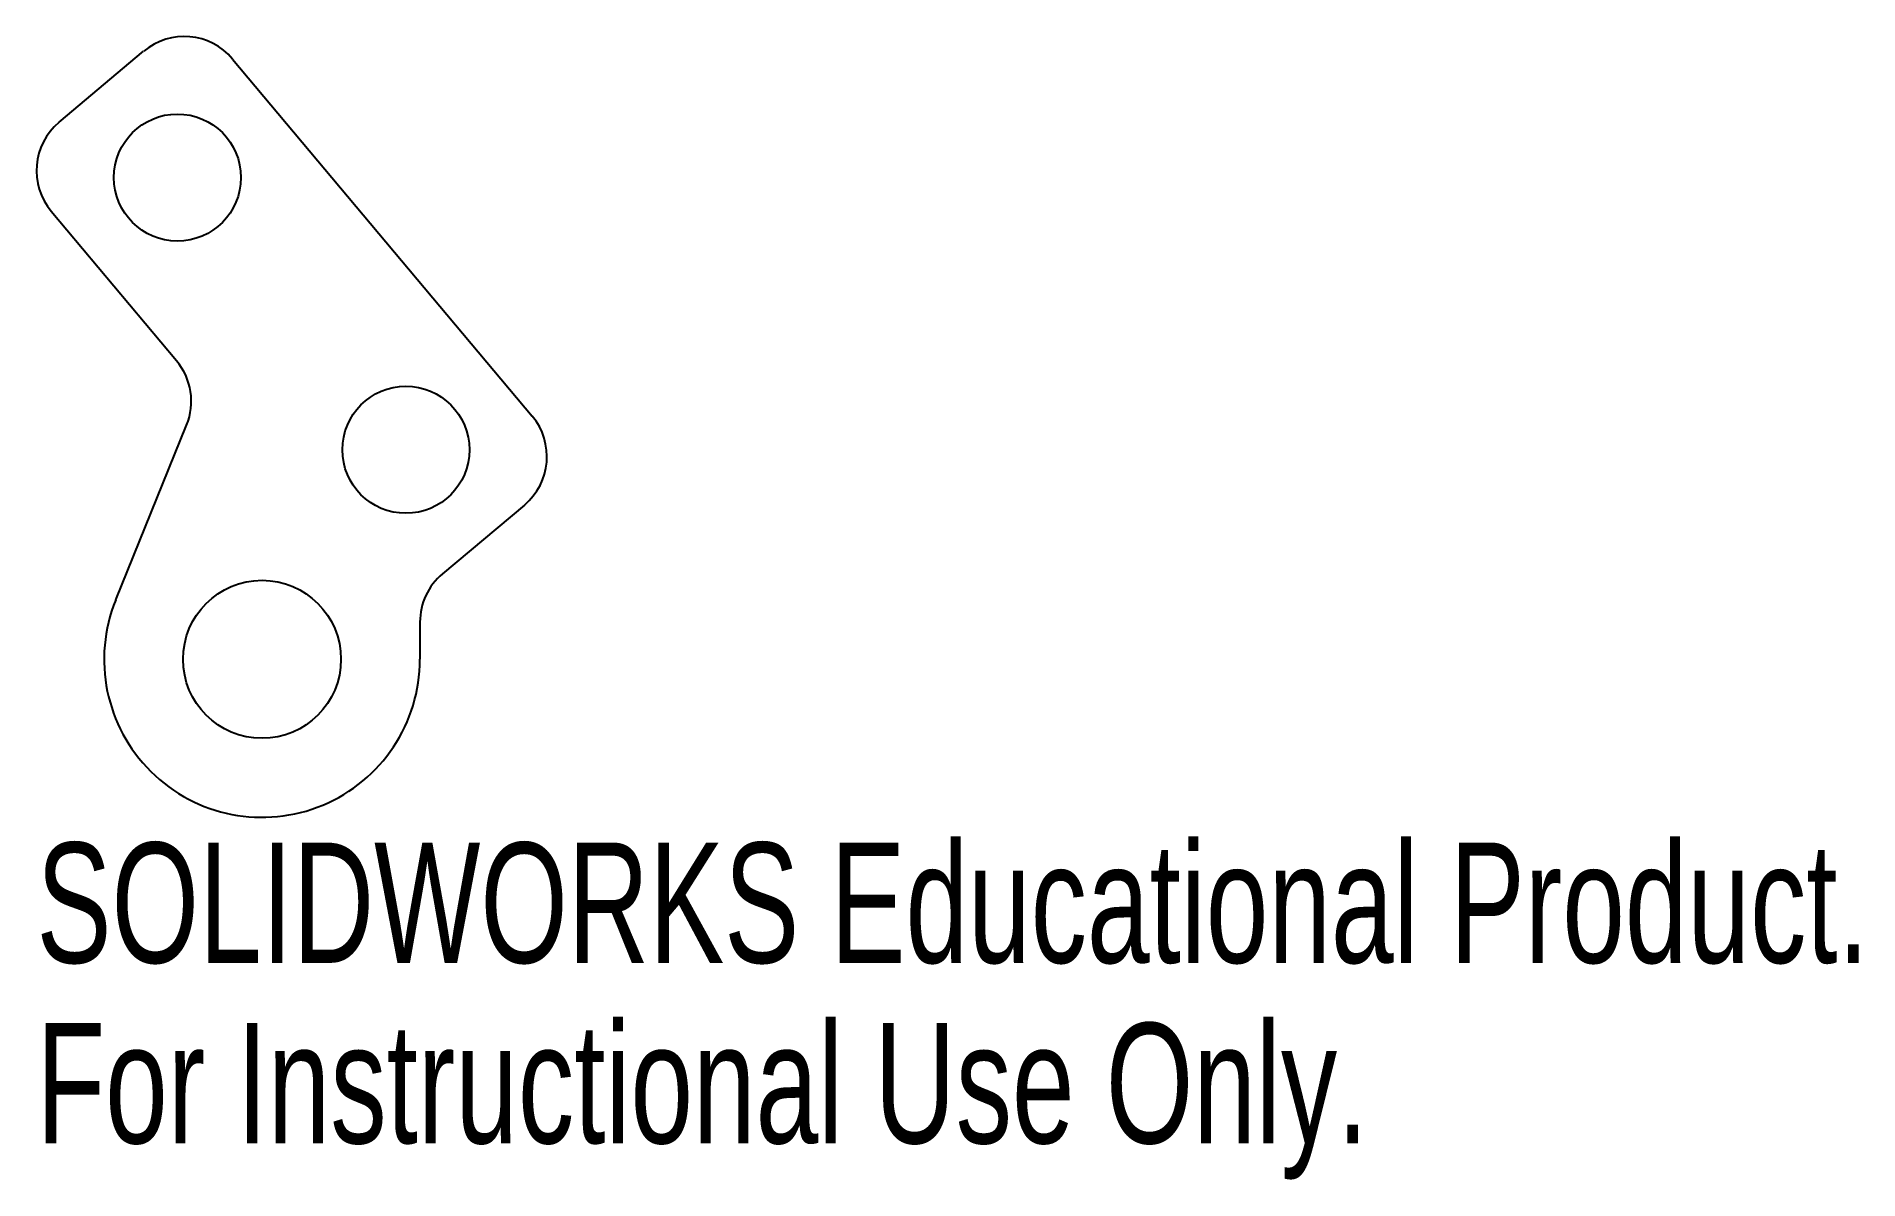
# Model space of a CAD drawing. Header units: inches. Extents: x 6.59 to 9.48, y -0.45 to 1.36.
import ezdxf

# ---------------------------------------------------------------- set-up
doc = ezdxf.new("R2010")
doc.units = ezdxf.units.IN
doc.header["$MEASUREMENT"] = 0
doc.styles.add('SLDTEXTSTYLE0', font='TXT', dxfattribs={"width": 0.7})

msp = doc.modelspace()

# ---------------------------------------------------------------- linework, layer by layer
at = {"color": 7, "linetype": 'Continuous', "lineweight": 25}
for p, q in [((6.6263, 1.2248), (6.7603, 1.3372)), ((6.9012, 1.3249), (7.3753, 0.76)), ((6.8123, 0.8475), (6.614, 1.0839)), ((6.7161, 0.469), (6.8283, 0.7456)), ((7.363, 0.6191), (7.2334, 0.5104)), ((7.1977, 0.4338), (7.1977, 0.375))]:
    msp.add_line(p, q, dxfattribs=at)
for centre, radius in [((6.8138, 1.1374), 0.1005), ((7.1754, 0.7065), 0.1005), ((6.9477, 0.375), 0.125)]:
    msp.add_circle(centre, radius, dxfattribs=at)
for centre, radius, start, end in [((6.8246, 1.2606), 0.1, 40, 130), ((6.6906, 1.1482), 0.1, 130, 220), ((6.7357, 0.7832), 0.1, 337.9042, 40), ((7.2987, 0.6957), 0.1, 310, 40), ((7.2977, 0.4338), 0.1, 130, 180), ((6.9477, 0.375), 0.25, 157.9042, 0)]:
    msp.add_arc(centre, radius, start, end, dxfattribs=at)

# ---------------------------------------------------------------- texts
at = {"color": 7, "linetype": 'Continuous', "char_height": 0.1903, "attachment_point": 1, "style": 'SLDTEXTSTYLE0'}
for s, insert in [('SOLIDWORKS Educational Product.', (6.5906, 0.0849)), ('For Instructional Use Only.', (6.5906, -0.2006))]:
    msp.add_mtext(s, dxfattribs=dict(at, insert=insert))

doc.saveas('drawing.dxf')
